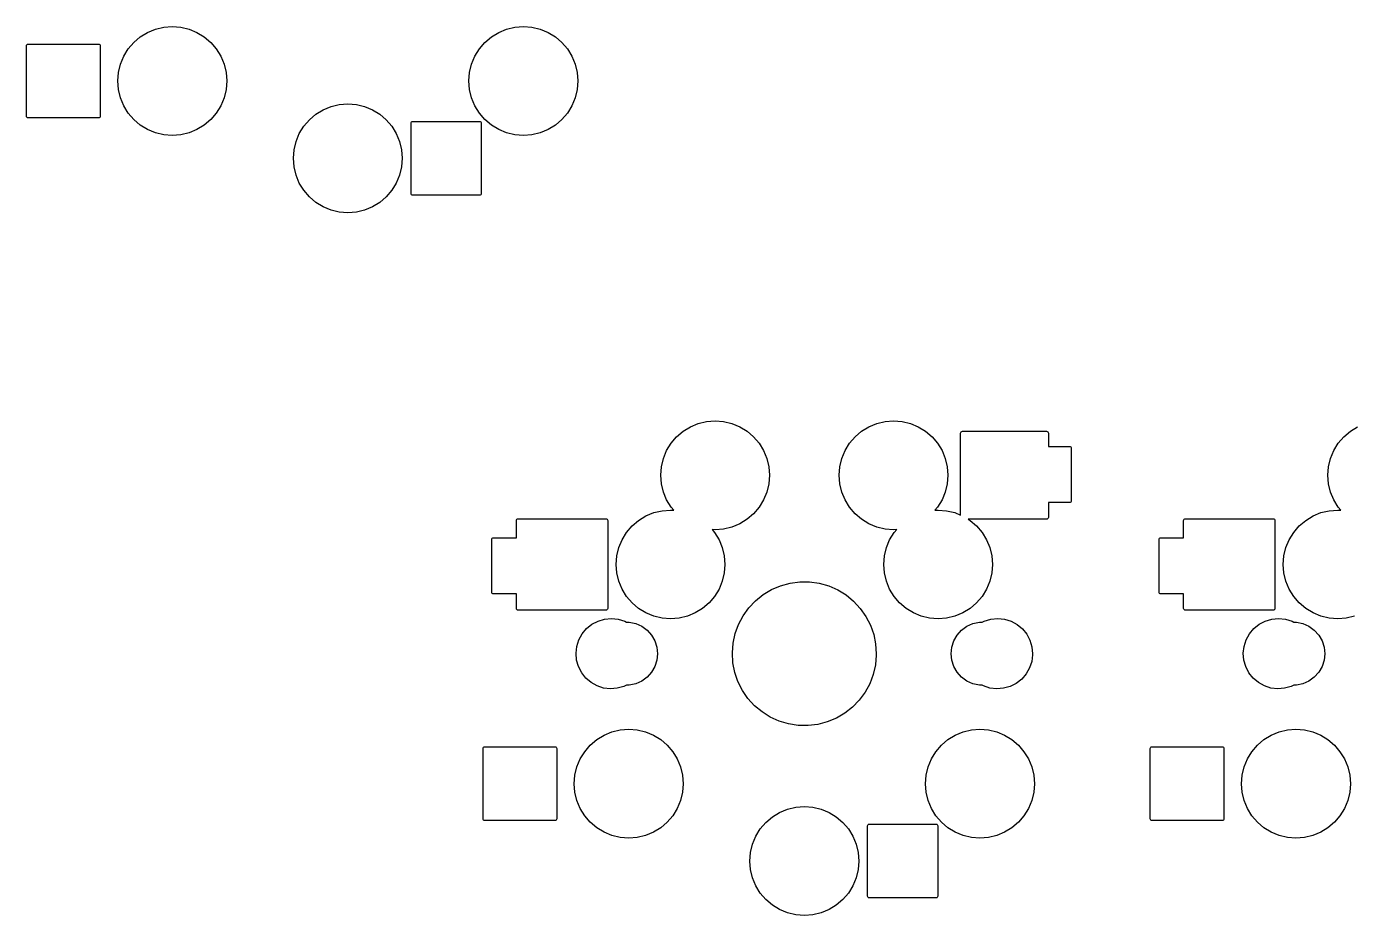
# Model space of a CAD drawing. Extents: x -9 to 141, y -37 to 78.
# Drawn here: x 28.85 to 66.61, y -20.45 to 4.85 of the extents above; entities that cross this region are included whole.
import ezdxf

# ---------------------------------------------------------------- set-up
doc = ezdxf.new("R2010")
doc.units = 0
doc.layers.add('BLACK', color=7, linetype='CONTINUOUS')

msp = doc.modelspace()

# ---------------------------------------------------------------- linework, layer by layer
at = {"layer": 'BLACK', "linetype": 'CONTINUOUS'}
for p, q in [((31.904, 4.39602), (32.0889, 4.55398)), ((32.0889, 4.55398), (32.2963, 4.68106)), ((32.2963, 4.68106), (32.521, 4.77414)), ((32.521, 4.77414), (32.7575, 4.83092)), ((32.7575, 4.83092), (33, 4.85)), ((33, 4.85), (33.2425, 4.83092)), ((33.2425, 4.83092), (33.479, 4.77414)), ((33.479, 4.77414), (33.7037, 4.68106)), ((33.7037, 4.68106), (33.9111, 4.55398)), ((33.9111, 4.55398), (34.096, 4.39602)), ((41.904, 4.39602), (42.0889, 4.55398)), ((42.0889, 4.55398), (42.2963, 4.68106)), ((42.2963, 4.68106), (42.521, 4.77414)), ((42.521, 4.77414), (42.7575, 4.83092)), ((42.7575, 4.83092), (43, 4.85)), ((43, 4.85), (43.2425, 4.83092)), ((43.2425, 4.83092), (43.479, 4.77414)), ((43.479, 4.77414), (43.7037, 4.68106)), ((43.7037, 4.68106), (43.9111, 4.55398)), ((43.9111, 4.55398), (44.096, 4.39602)), ((28.85, 4.3), (28.8538, 4.31913)), ((28.85, 2.3), (28.85, 4.3)), ((28.8538, 4.31913), (28.8646, 4.33535)), ((28.8646, 4.33535), (28.8809, 4.34619)), ((28.8809, 4.34619), (28.9, 4.35)), ((28.9, 4.35), (30.9, 4.35)), ((30.9, 4.35), (30.9191, 4.34619)), ((30.9191, 4.34619), (30.9354, 4.33535)), ((30.9354, 4.33535), (30.9462, 4.31913)), ((30.9462, 4.31913), (30.95, 4.3)), ((30.95, 4.3), (30.95, 2.3)), ((31.6189, 4.00368), (31.746, 4.21107)), ((31.746, 4.21107), (31.904, 4.39602)), ((34.096, 4.39602), (34.254, 4.21107)), ((34.254, 4.21107), (34.3811, 4.00368)), ((41.6189, 4.00368), (41.746, 4.21107)), ((41.746, 4.21107), (41.904, 4.39602)), ((44.096, 4.39602), (44.254, 4.21107)), ((44.254, 4.21107), (44.3811, 4.00368)), ((31.4691, 3.54247), (31.5259, 3.77898)), ((31.5259, 3.77898), (31.6189, 4.00368)), ((34.3811, 4.00368), (34.4741, 3.77898)), ((34.4741, 3.77898), (34.5309, 3.54247)), ((41.4691, 3.54247), (41.5259, 3.77898)), ((41.5259, 3.77898), (41.6189, 4.00368)), ((44.3811, 4.00368), (44.4741, 3.77898)), ((44.4741, 3.77898), (44.5309, 3.54247)), ((31.45, 3.3), (31.4691, 3.54247)), ((34.5309, 3.54247), (34.55, 3.3)), ((41.45, 3.3), (41.4691, 3.54247)), ((44.5309, 3.54247), (44.55, 3.3)), ((31.4691, 3.05753), (31.45, 3.3)), ((31.5259, 2.82102), (31.4691, 3.05753)), ((34.5309, 3.05753), (34.4741, 2.82102)), ((34.55, 3.3), (34.5309, 3.05753)), ((41.4691, 3.05753), (41.45, 3.3)), ((41.5259, 2.82102), (41.4691, 3.05753)), ((44.5309, 3.05753), (44.4741, 2.82102)), ((44.55, 3.3), (44.5309, 3.05753)), ((31.6189, 2.59631), (31.5259, 2.82102)), ((34.4741, 2.82102), (34.3811, 2.59631)), ((37.7575, 2.63092), (38, 2.65)), ((38, 2.65), (38.2425, 2.63092)), ((41.6189, 2.59631), (41.5259, 2.82102)), ((44.4741, 2.82102), (44.3811, 2.59631)), ((28.8538, 2.28087), (28.85, 2.3)), ((28.8646, 2.26464), (28.8538, 2.28087)), ((30.9462, 2.28087), (30.9354, 2.26464)), ((30.95, 2.3), (30.9462, 2.28087)), ((31.746, 2.38893), (31.6189, 2.59631)), ((31.904, 2.20398), (31.746, 2.38893)), ((34.254, 2.38893), (34.096, 2.20398)), ((34.3811, 2.59631), (34.254, 2.38893)), ((36.904, 2.19602), (37.0889, 2.35398)), ((37.0889, 2.35398), (37.2963, 2.48106)), ((37.2963, 2.48106), (37.521, 2.57414)), ((37.521, 2.57414), (37.7575, 2.63092)), ((38.2425, 2.63092), (38.479, 2.57414)), ((38.479, 2.57414), (38.7037, 2.48106)), ((38.7037, 2.48106), (38.9111, 2.35398)), ((38.9111, 2.35398), (39.096, 2.19602)), ((41.746, 2.38893), (41.6189, 2.59631)), ((41.904, 2.20398), (41.746, 2.38893)), ((44.254, 2.38893), (44.096, 2.20398)), ((44.3811, 2.59631), (44.254, 2.38893)), ((28.8809, 2.25381), (28.8646, 2.26464)), ((28.9, 2.25), (28.8809, 2.25381)), ((30.9, 2.25), (28.9, 2.25)), ((30.9191, 2.25381), (30.9, 2.25)), ((30.9354, 2.26464), (30.9191, 2.25381)), ((32.0889, 2.04602), (31.904, 2.20398)), ((32.2963, 1.91894), (32.0889, 2.04602)), ((32.521, 1.82586), (32.2963, 1.91894)), ((33.7037, 1.91894), (33.479, 1.82586)), ((33.9111, 2.04602), (33.7037, 1.91894)), ((34.096, 2.20398), (33.9111, 2.04602)), ((36.6189, 1.80368), (36.746, 2.01107)), ((36.746, 2.01107), (36.904, 2.19602)), ((39.096, 2.19602), (39.254, 2.01107)), ((39.254, 2.01107), (39.3811, 1.80368)), ((39.8, 2.1), (39.8038, 2.11913)), ((39.8, 0.1), (39.8, 2.1)), ((39.8038, 2.11913), (39.8146, 2.13536)), ((39.8146, 2.13536), (39.8309, 2.14619)), ((39.8309, 2.14619), (39.85, 2.15)), ((39.85, 2.15), (41.75, 2.15)), ((41.75, 2.15), (41.7691, 2.14619)), ((41.7691, 2.14619), (41.7854, 2.13536)), ((41.7854, 2.13536), (41.7962, 2.11913)), ((41.7962, 2.11913), (41.8, 2.1)), ((41.8, 2.1), (41.8, 0.1)), ((42.0889, 2.04602), (41.904, 2.20398)), ((42.2963, 1.91894), (42.0889, 2.04602)), ((42.521, 1.82586), (42.2963, 1.91894)), ((43.7037, 1.91894), (43.479, 1.82586)), ((43.9111, 2.04602), (43.7037, 1.91894)), ((44.096, 2.20398), (43.9111, 2.04602)), ((32.7575, 1.76908), (32.521, 1.82586)), ((33, 1.75), (32.7575, 1.76908)), ((33.2425, 1.76908), (33, 1.75)), ((33.479, 1.82586), (33.2425, 1.76908)), ((36.4691, 1.34247), (36.5259, 1.57898)), ((36.5259, 1.57898), (36.6189, 1.80368)), ((39.3811, 1.80368), (39.4741, 1.57898)), ((39.4741, 1.57898), (39.5309, 1.34247)), ((42.7575, 1.76908), (42.521, 1.82586)), ((43, 1.75), (42.7575, 1.76908)), ((43.2425, 1.76908), (43, 1.75)), ((43.479, 1.82586), (43.2425, 1.76908)), ((36.45, 1.1), (36.4691, 1.34247)), ((39.5309, 1.34247), (39.55, 1.1)), ((36.4691, 0.85753), (36.45, 1.1)), ((36.5259, 0.62102), (36.4691, 0.85753)), ((39.5309, 0.85753), (39.4741, 0.62102)), ((39.55, 1.1), (39.5309, 0.85753)), ((36.6189, 0.39631), (36.5259, 0.62102)), ((36.746, 0.18893), (36.6189, 0.39631)), ((39.3811, 0.39631), (39.254, 0.18893)), ((39.4741, 0.62102), (39.3811, 0.39631)), ((36.904, 0.00398), (36.746, 0.18893)), ((37.0889, -0.15398), (36.904, 0.00398)), ((39.096, 0.00398), (38.9111, -0.15398)), ((39.254, 0.18893), (39.096, 0.00398)), ((39.8038, 0.08087), (39.8, 0.1)), ((39.8146, 0.06464), (39.8038, 0.08087)), ((39.8309, 0.05381), (39.8146, 0.06464)), ((39.85, 0.05), (39.8309, 0.05381)), ((41.75, 0.05), (39.85, 0.05)), ((41.7691, 0.05381), (41.75, 0.05)), ((41.7854, 0.06464), (41.7691, 0.05381)), ((41.7962, 0.08087), (41.7854, 0.06464)), ((41.8, 0.1), (41.7962, 0.08087)), ((37.2963, -0.28106), (37.0889, -0.15398)), ((37.521, -0.37414), (37.2963, -0.28106)), ((37.7575, -0.43092), (37.521, -0.37414)), ((38.479, -0.37414), (38.2425, -0.43092)), ((38.7037, -0.28106), (38.479, -0.37414)), ((38.9111, -0.15398), (38.7037, -0.28106)), ((38, -0.45), (37.7575, -0.43092)), ((38.2425, -0.43092), (38, -0.45)), ((47.981, -6.44586), (48.2175, -6.38908)), ((48.2175, -6.38908), (48.46, -6.37)), ((48.46, -6.37), (48.7025, -6.38908)), ((48.7025, -6.38908), (48.939, -6.44586)), ((53.061, -6.44586), (53.2975, -6.38908)), ((53.2975, -6.38908), (53.54, -6.37)), ((53.54, -6.37), (53.7825, -6.38908)), ((53.7825, -6.38908), (54.019, -6.44586)), ((47.364, -6.82398), (47.5489, -6.66602)), ((47.5489, -6.66602), (47.7563, -6.53894)), ((47.7563, -6.53894), (47.981, -6.44586)), ((48.939, -6.44586), (49.1637, -6.53894)), ((49.1637, -6.53894), (49.3711, -6.66602)), ((49.3711, -6.66602), (49.556, -6.82398)), ((52.444, -6.82398), (52.6289, -6.66602)), ((52.6289, -6.66602), (52.8363, -6.53894)), ((52.8363, -6.53894), (53.061, -6.44586)), ((54.019, -6.44586), (54.2437, -6.53894)), ((54.2437, -6.53894), (54.4511, -6.66602)), ((54.4511, -6.66602), (54.636, -6.82398)), ((55.45, -6.72), (55.4538, -6.70087)), ((55.45, -9.05256), (55.45, -6.72)), ((55.4538, -6.70087), (55.4646, -6.68464)), ((55.4646, -6.68464), (55.4809, -6.67381)), ((55.4809, -6.67381), (55.5, -6.67)), ((55.5, -6.67), (57.9, -6.67)), ((57.9, -6.67), (57.9191, -6.67381)), ((57.9191, -6.67381), (57.9354, -6.68464)), ((57.9354, -6.68464), (57.9462, -6.70087)), ((57.9462, -6.70087), (57.95, -6.72)), ((57.95, -6.72), (57.95, -7.1)), ((66.364, -6.82398), (66.5489, -6.66602)), ((66.5489, -6.66602), (66.7563, -6.53894)), ((47.0789, -7.21631), (47.206, -7.00893)), ((47.206, -7.00893), (47.364, -6.82398)), ((49.556, -6.82398), (49.714, -7.00893)), ((49.714, -7.00893), (49.8411, -7.21631)), ((52.1589, -7.21631), (52.286, -7.00893)), ((52.286, -7.00893), (52.444, -6.82398)), ((54.636, -6.82398), (54.794, -7.00893)), ((54.794, -7.00893), (54.9211, -7.21631)), ((57.95, -7.1), (58.55, -7.1)), ((58.55, -7.1), (58.5691, -7.10381)), ((58.5691, -7.10381), (58.5854, -7.11464)), ((58.5854, -7.11464), (58.5962, -7.13087)), ((58.5962, -7.13087), (58.6, -7.15)), ((58.6, -7.15), (58.6, -8.65)), ((66.0789, -7.21631), (66.206, -7.00893)), ((66.206, -7.00893), (66.364, -6.82398)), ((46.9291, -7.67753), (46.9859, -7.44102)), ((46.9859, -7.44102), (47.0789, -7.21631)), ((49.8411, -7.21631), (49.9341, -7.44102)), ((49.9341, -7.44102), (49.9909, -7.67753)), ((52.0091, -7.67753), (52.0659, -7.44102)), ((52.0659, -7.44102), (52.1589, -7.21631)), ((54.9211, -7.21631), (55.0141, -7.44102)), ((55.0141, -7.44102), (55.0709, -7.67753)), ((65.9291, -7.67753), (65.9859, -7.44102)), ((65.9859, -7.44102), (66.0789, -7.21631)), ((46.91, -7.92), (46.9291, -7.67753)), ((46.9291, -8.16247), (46.91, -7.92)), ((49.9909, -7.67753), (50.01, -7.92)), ((50.01, -7.92), (49.9909, -8.16247)), ((51.99, -7.92), (52.0091, -7.67753)), ((52.0091, -8.16247), (51.99, -7.92)), ((55.0709, -7.67753), (55.09, -7.92)), ((55.09, -7.92), (55.0709, -8.16247)), ((65.91, -7.92), (65.9291, -7.67753)), ((65.9291, -8.16247), (65.91, -7.92)), ((46.9859, -8.39898), (46.9291, -8.16247)), ((49.9909, -8.16247), (49.9341, -8.39898)), ((52.0659, -8.39898), (52.0091, -8.16247)), ((55.0709, -8.16247), (55.0141, -8.39898)), ((65.9859, -8.39898), (65.9291, -8.16247)), ((47.0789, -8.62369), (46.9859, -8.39898)), ((47.206, -8.83107), (47.0789, -8.62369)), ((49.8411, -8.62369), (49.714, -8.83107)), ((49.9341, -8.39898), (49.8411, -8.62369)), ((52.1589, -8.62369), (52.0659, -8.39898)), ((52.286, -8.83107), (52.1589, -8.62369)), ((54.9211, -8.62369), (54.794, -8.83107)), ((55.0141, -8.39898), (54.9211, -8.62369)), ((58.5962, -8.66913), (58.5854, -8.68535)), ((58.6, -8.65), (58.5962, -8.66913)), ((66.0789, -8.62369), (65.9859, -8.39898)), ((66.206, -8.83107), (66.0789, -8.62369)), ((46.4863, -9.07894), (46.711, -8.98586)), ((46.711, -8.98586), (46.9475, -8.92908)), ((46.9475, -8.92908), (47.19, -8.91)), ((47.19, -8.91), (47.2794, -8.91704)), ((47.2794, -8.91704), (47.206, -8.83107)), ((49.556, -9.01602), (49.3711, -9.17398)), ((49.714, -8.83107), (49.556, -9.01602)), ((52.444, -9.01602), (52.286, -8.83107)), ((52.6289, -9.17398), (52.444, -9.01602)), ((54.794, -8.83107), (54.7205, -8.91704)), ((54.7205, -8.91704), (54.81, -8.91)), ((54.81, -8.91), (55.0525, -8.92908)), ((55.0525, -8.92908), (55.289, -8.98586)), ((55.289, -8.98586), (55.45, -9.05256)), ((58.55, -8.7), (57.95, -8.7)), ((57.95, -8.7), (57.95, -9.12)), ((58.5691, -8.69619), (58.55, -8.7)), ((58.5854, -8.68535), (58.5691, -8.69619)), ((65.4863, -9.07894), (65.711, -8.98586)), ((65.711, -8.98586), (65.9475, -8.92908)), ((65.9475, -8.92908), (66.19, -8.91)), ((66.19, -8.91), (66.2794, -8.91704)), ((66.2794, -8.91704), (66.206, -8.83107)), ((42.8, -9.21), (42.8038, -9.19087)), ((42.8, -9.7), (42.8, -9.21)), ((42.8038, -9.19087), (42.8146, -9.17464)), ((42.8146, -9.17464), (42.8309, -9.16381)), ((42.8309, -9.16381), (42.85, -9.16)), ((42.85, -9.16), (45.35, -9.16)), ((45.35, -9.16), (45.3691, -9.16381)), ((45.3691, -9.16381), (45.3854, -9.17464)), ((45.3854, -9.17464), (45.3962, -9.19087)), ((45.3962, -9.19087), (45.4, -9.21)), ((45.4, -9.21), (45.4, -11.71)), ((45.936, -9.54893), (46.094, -9.36398)), ((46.094, -9.36398), (46.2789, -9.20602)), ((46.2789, -9.20602), (46.4863, -9.07894)), ((48.939, -9.39414), (48.7025, -9.45092)), ((49.1637, -9.30106), (48.939, -9.39414)), ((49.3711, -9.17398), (49.1637, -9.30106)), ((52.8363, -9.30106), (52.6289, -9.17398)), ((53.061, -9.39414), (52.8363, -9.30106)), ((53.2975, -9.45092), (53.061, -9.39414)), ((57.9, -9.17), (55.6623, -9.17)), ((55.6623, -9.17), (55.7211, -9.20602)), ((55.7211, -9.20602), (55.906, -9.36398)), ((55.906, -9.36398), (56.064, -9.54893)), ((57.9191, -9.16619), (57.9, -9.17)), ((57.9354, -9.15536), (57.9191, -9.16619)), ((57.9462, -9.13913), (57.9354, -9.15536)), ((57.95, -9.12), (57.9462, -9.13913)), ((61.8, -9.21), (61.8038, -9.19087)), ((61.8, -9.7), (61.8, -9.21)), ((61.8038, -9.19087), (61.8146, -9.17464)), ((61.8146, -9.17464), (61.8309, -9.16381)), ((61.8309, -9.16381), (61.85, -9.16)), ((61.85, -9.16), (64.35, -9.16)), ((64.35, -9.16), (64.3691, -9.16381)), ((64.3691, -9.16381), (64.3854, -9.17464)), ((64.3854, -9.17464), (64.3962, -9.19087)), ((64.3962, -9.19087), (64.4, -9.21)), ((64.4, -9.21), (64.4, -11.71)), ((64.936, -9.54893), (65.094, -9.36398)), ((65.094, -9.36398), (65.2789, -9.20602)), ((65.2789, -9.20602), (65.4863, -9.07894)), ((42.1, -9.75), (42.1038, -9.73087)), ((42.1, -11.25), (42.1, -9.75)), ((42.1038, -9.73087), (42.1146, -9.71464)), ((42.1146, -9.71464), (42.1309, -9.70381)), ((42.1309, -9.70381), (42.15, -9.7)), ((42.15, -9.7), (42.8, -9.7)), ((45.7159, -9.98102), (45.8089, -9.75631)), ((45.8089, -9.75631), (45.936, -9.54893)), ((48.46, -9.47), (48.3705, -9.46296)), ((48.3705, -9.46296), (48.444, -9.54893)), ((48.444, -9.54893), (48.5711, -9.75631)), ((48.7025, -9.45092), (48.46, -9.47)), ((48.5711, -9.75631), (48.6641, -9.98102)), ((53.54, -9.47), (53.2975, -9.45092)), ((53.3359, -9.98102), (53.4289, -9.75631)), ((53.4289, -9.75631), (53.556, -9.54893)), ((53.6295, -9.46296), (53.54, -9.47)), ((53.556, -9.54893), (53.6295, -9.46296)), ((56.064, -9.54893), (56.1911, -9.75631)), ((56.1911, -9.75631), (56.2841, -9.98102)), ((61.1, -9.75), (61.1038, -9.73087)), ((61.1, -11.25), (61.1, -9.75)), ((61.1038, -9.73087), (61.1146, -9.71464)), ((61.1146, -9.71464), (61.1309, -9.70381)), ((61.1309, -9.70381), (61.15, -9.7)), ((61.15, -9.7), (61.8, -9.7)), ((64.7159, -9.98102), (64.8089, -9.75631)), ((64.8089, -9.75631), (64.936, -9.54893)), ((45.6591, -10.2175), (45.7159, -9.98102)), ((48.6641, -9.98102), (48.7209, -10.2175)), ((53.2791, -10.2175), (53.3359, -9.98102)), ((56.2841, -9.98102), (56.3409, -10.2175)), ((64.6591, -10.2175), (64.7159, -9.98102)), ((45.64, -10.46), (45.6591, -10.2175)), ((45.6591, -10.7025), (45.64, -10.46)), ((48.7209, -10.2175), (48.74, -10.46)), ((48.74, -10.46), (48.7209, -10.7025)), ((53.26, -10.46), (53.2791, -10.2175)), ((53.2791, -10.7025), (53.26, -10.46)), ((56.3409, -10.2175), (56.36, -10.46)), ((56.36, -10.46), (56.3409, -10.7025)), ((64.64, -10.46), (64.6591, -10.2175)), ((64.6591, -10.7025), (64.64, -10.46)), ((45.7159, -10.939), (45.6591, -10.7025)), ((45.8089, -11.1637), (45.7159, -10.939)), ((48.6641, -10.939), (48.5711, -11.1637)), ((48.7209, -10.7025), (48.6641, -10.939)), ((53.3359, -10.939), (53.2791, -10.7025)), ((53.4289, -11.1637), (53.3359, -10.939)), ((56.2841, -10.939), (56.1911, -11.1637)), ((56.3409, -10.7025), (56.2841, -10.939)), ((64.7159, -10.939), (64.6591, -10.7025)), ((64.8089, -11.1637), (64.7159, -10.939)), ((42.1038, -11.2691), (42.1, -11.25)), ((42.1146, -11.2854), (42.1038, -11.2691)), ((42.1309, -11.2962), (42.1146, -11.2854)), ((42.15, -11.3), (42.1309, -11.2962)), ((42.8, -11.3), (42.15, -11.3)), ((42.8, -11.71), (42.8, -11.3)), ((45.936, -11.3711), (45.8089, -11.1637)), ((48.5711, -11.1637), (48.444, -11.3711)), ((49.6124, -11.491), (49.83, -11.3166)), ((49.83, -11.3166), (50.0693, -11.1734)), ((50.0693, -11.1734), (50.3258, -11.064)), ((50.3258, -11.064), (50.5948, -10.9904)), ((50.5948, -10.9904), (50.8713, -10.954)), ((50.8713, -10.954), (51.1501, -10.9555)), ((51.1501, -10.9555), (51.4262, -10.9948)), ((51.4262, -10.9948), (51.6944, -11.0712)), ((51.6944, -11.0712), (51.9498, -11.1833)), ((51.9498, -11.1833), (52.1875, -11.329)), ((53.556, -11.3711), (53.4289, -11.1637)), ((56.1911, -11.1637), (56.064, -11.3711)), ((61.1038, -11.2691), (61.1, -11.25)), ((61.1146, -11.2854), (61.1038, -11.2691)), ((61.1309, -11.2962), (61.1146, -11.2854)), ((61.15, -11.3), (61.1309, -11.2962)), ((61.8, -11.3), (61.15, -11.3)), ((61.8, -11.71), (61.8, -11.3)), ((64.936, -11.3711), (64.8089, -11.1637)), ((46.094, -11.556), (45.936, -11.3711)), ((46.2789, -11.714), (46.094, -11.556)), ((48.286, -11.556), (48.1011, -11.714)), ((48.444, -11.3711), (48.286, -11.556)), ((49.2577, -11.9197), (49.4204, -11.6933)), ((49.4204, -11.6933), (49.6124, -11.491)), ((52.1875, -11.329), (52.4033, -11.5056)), ((52.4033, -11.5056), (52.5931, -11.7099)), ((53.714, -11.556), (53.556, -11.3711)), ((53.8989, -11.714), (53.714, -11.556)), ((55.906, -11.556), (55.7211, -11.714)), ((56.064, -11.3711), (55.906, -11.556)), ((65.094, -11.556), (64.936, -11.3711)), ((65.2789, -11.714), (65.094, -11.556)), ((42.8038, -11.7291), (42.8, -11.71)), ((42.8146, -11.7454), (42.8038, -11.7291)), ((42.8309, -11.7562), (42.8146, -11.7454)), ((42.85, -11.76), (42.8309, -11.7562)), ((45.35, -11.76), (42.85, -11.76)), ((44.9524, -12.1632), (45.1254, -12.0728)), ((45.1254, -12.0728), (45.3126, -12.0177)), ((45.3126, -12.0177), (45.507, -12)), ((45.3691, -11.7562), (45.35, -11.76)), ((45.3854, -11.7454), (45.3691, -11.7562)), ((45.3962, -11.7291), (45.3854, -11.7454)), ((45.4, -11.71), (45.3962, -11.7291)), ((45.507, -12), (45.7011, -12.0204)), ((45.7011, -12.0204), (45.8875, -12.0781)), ((45.8875, -12.0781), (45.9371, -12.1049)), ((46.4863, -11.8411), (46.2789, -11.714)), ((46.711, -11.9341), (46.4863, -11.8411)), ((46.9475, -11.9909), (46.711, -11.9341)), ((47.19, -12.01), (46.9475, -11.9909)), ((47.4325, -11.9909), (47.19, -12.01)), ((47.669, -11.9341), (47.4325, -11.9909)), ((47.8937, -11.8411), (47.669, -11.9341)), ((48.1011, -11.714), (47.8937, -11.8411)), ((49.1272, -12.1662), (49.2577, -11.9197)), ((52.5931, -11.7099), (52.7535, -11.938)), ((52.7535, -11.938), (52.8814, -12.1858)), ((54.1063, -11.8411), (53.8989, -11.714)), ((54.331, -11.9341), (54.1063, -11.8411)), ((54.5675, -11.9909), (54.331, -11.9341)), ((54.81, -12.01), (54.5675, -11.9909)), ((55.0525, -11.9909), (54.81, -12.01)), ((55.289, -11.9341), (55.0525, -11.9909)), ((55.5137, -11.8411), (55.289, -11.9341)), ((55.7211, -11.714), (55.5137, -11.8411)), ((56.064, -12.1049), (56.1254, -12.0728)), ((56.1254, -12.0728), (56.3126, -12.0177)), ((56.3126, -12.0177), (56.507, -12)), ((56.507, -12), (56.7011, -12.0204)), ((56.7011, -12.0204), (56.8875, -12.0781)), ((56.8875, -12.0781), (57.0592, -12.171)), ((61.8038, -11.7291), (61.8, -11.71)), ((61.8146, -11.7454), (61.8038, -11.7291)), ((61.8309, -11.7562), (61.8146, -11.7454)), ((61.85, -11.76), (61.8309, -11.7562)), ((64.35, -11.76), (61.85, -11.76)), ((63.9524, -12.1632), (64.1254, -12.0728)), ((64.1254, -12.0728), (64.3126, -12.0177)), ((64.3126, -12.0177), (64.507, -12)), ((64.3691, -11.7562), (64.35, -11.76)), ((64.3854, -11.7454), (64.3691, -11.7562)), ((64.3962, -11.7291), (64.3854, -11.7454)), ((64.4, -11.71), (64.3962, -11.7291)), ((64.507, -12), (64.7011, -12.0204)), ((64.7011, -12.0204), (64.8875, -12.0781)), ((64.8875, -12.0781), (64.9371, -12.1049)), ((65.4863, -11.8411), (65.2789, -11.714)), ((65.711, -11.9341), (65.4863, -11.8411)), ((65.9475, -11.9909), (65.711, -11.9341)), ((66.19, -12.01), (65.9475, -11.9909)), ((66.4325, -11.9909), (66.19, -12.01)), ((66.669, -11.9341), (66.4325, -11.9909)), ((44.5809, -12.6061), (44.6749, -12.435)), ((44.6749, -12.435), (44.8003, -12.2855)), ((44.8003, -12.2855), (44.9524, -12.1632)), ((45.9371, -12.1049), (46.0141, -12.1049)), ((46.0141, -12.1049), (46.1981, -12.144)), ((46.1981, -12.144), (46.37, -12.2206)), ((46.37, -12.2206), (46.5222, -12.3312)), ((46.5222, -12.3312), (46.6481, -12.471)), ((48.972, -12.7005), (49.0314, -12.4281)), ((49.0314, -12.4281), (49.1272, -12.1662)), ((52.8814, -12.1858), (52.9745, -12.4487)), ((52.9745, -12.4487), (53.031, -12.7218)), ((55.3519, -12.471), (55.4778, -12.3312)), ((55.4778, -12.3312), (55.63, -12.2206)), ((55.63, -12.2206), (55.8019, -12.144)), ((55.8019, -12.144), (55.9859, -12.1049)), ((55.9859, -12.1049), (56.064, -12.1049)), ((57.0592, -12.171), (57.2096, -12.2954)), ((57.2096, -12.2954), (57.3329, -12.4466)), ((57.3329, -12.4466), (57.4245, -12.6189)), ((63.5809, -12.6061), (63.6749, -12.435)), ((63.6749, -12.435), (63.8003, -12.2855)), ((63.8003, -12.2855), (63.9524, -12.1632)), ((64.9371, -12.1049), (65.0141, -12.1049)), ((65.0141, -12.1049), (65.1981, -12.144)), ((65.1981, -12.144), (65.37, -12.2206)), ((65.37, -12.2206), (65.5222, -12.3312)), ((65.5222, -12.3312), (65.6481, -12.471)), ((44.5001, -12.986), (44.5219, -12.7921)), ((44.5219, -12.7921), (44.5809, -12.6061)), ((46.6481, -12.471), (46.7422, -12.6339)), ((46.7422, -12.6339), (46.8003, -12.8129)), ((46.8003, -12.8129), (46.82, -13)), ((48.9501, -12.9785), (48.972, -12.7005)), ((53.031, -12.7218), (53.05, -13)), ((55.18, -13), (55.1997, -12.8129)), ((55.1997, -12.8129), (55.2578, -12.6339)), ((55.2578, -12.6339), (55.3519, -12.471)), ((57.4245, -12.6189), (57.481, -12.8058)), ((57.481, -12.8058), (57.5, -13)), ((63.5001, -12.986), (63.5219, -12.7921)), ((63.5219, -12.7921), (63.5809, -12.6061)), ((65.6481, -12.471), (65.7422, -12.6339)), ((65.7422, -12.6339), (65.8003, -12.8129)), ((65.8003, -12.8129), (65.82, -13)), ((44.5164, -13.1805), (44.5001, -12.986)), ((44.5702, -13.3681), (44.5164, -13.1805)), ((46.8003, -13.1871), (46.7422, -13.3661)), ((46.82, -13), (46.8003, -13.1871)), ((48.9662, -13.2569), (48.9501, -12.9785)), ((53.0495, -13.0429), (53.0248, -13.3207)), ((53.05, -13), (53.0495, -13.0429)), ((55.1997, -13.1871), (55.18, -13)), ((55.2578, -13.3661), (55.1997, -13.1871)), ((57.4996, -13.0279), (57.4751, -13.2215)), ((57.5, -13), (57.4996, -13.0279)), ((63.5164, -13.1805), (63.5001, -12.986)), ((63.5702, -13.3681), (63.5164, -13.1805)), ((65.8003, -13.1871), (65.7422, -13.3661)), ((65.82, -13), (65.8003, -13.1871)), ((44.6594, -13.5417), (44.5702, -13.3681)), ((44.7807, -13.6947), (44.6594, -13.5417)), ((46.6481, -13.529), (46.5222, -13.6688)), ((46.7422, -13.3661), (46.6481, -13.529)), ((49.0199, -13.5306), (48.9662, -13.2569)), ((49.1102, -13.7944), (49.0199, -13.5306)), ((52.9625, -13.5925), (52.8639, -13.8534)), ((53.0248, -13.3207), (52.9625, -13.5925)), ((55.3519, -13.529), (55.2578, -13.3661)), ((55.4778, -13.6688), (55.3519, -13.529)), ((57.3171, -13.5764), (57.1896, -13.7242)), ((57.4135, -13.4067), (57.3171, -13.5764)), ((57.4751, -13.2215), (57.4135, -13.4067)), ((63.6594, -13.5417), (63.5702, -13.3681)), ((63.7807, -13.6947), (63.6594, -13.5417)), ((65.6481, -13.529), (65.5222, -13.6688)), ((65.7422, -13.3661), (65.6481, -13.529)), ((44.9293, -13.8211), (44.7807, -13.6947)), ((45.0997, -13.9164), (44.9293, -13.8211)), ((45.2853, -13.9767), (45.0997, -13.9164)), ((45.8616, -13.9323), (45.6736, -13.9848)), ((45.9354, -13.8951), (45.8616, -13.9323)), ((46.0141, -13.8951), (45.9354, -13.8951)), ((46.1981, -13.856), (46.0141, -13.8951)), ((46.37, -13.7794), (46.1981, -13.856)), ((46.5222, -13.6688), (46.37, -13.7794)), ((49.2355, -14.0435), (49.1102, -13.7944)), ((52.8639, -13.8534), (52.7309, -14.0984)), ((55.63, -13.7794), (55.4778, -13.6688)), ((55.8019, -13.856), (55.63, -13.7794)), ((55.9859, -13.8951), (55.8019, -13.856)), ((56.0616, -13.8951), (55.9859, -13.8951)), ((56.0997, -13.9164), (56.0616, -13.8951)), ((56.2853, -13.9767), (56.0997, -13.9164)), ((56.8616, -13.9323), (56.6736, -13.9848)), ((57.0358, -13.8443), (56.8616, -13.9323)), ((57.1896, -13.7242), (57.0358, -13.8443)), ((63.9293, -13.8211), (63.7807, -13.6947)), ((64.0997, -13.9164), (63.9293, -13.8211)), ((64.2853, -13.9767), (64.0997, -13.9164)), ((64.8616, -13.9323), (64.6736, -13.9848)), ((64.9354, -13.8951), (64.8616, -13.9323)), ((65.0141, -13.8951), (64.9354, -13.8951)), ((65.1981, -13.856), (65.0141, -13.8951)), ((65.37, -13.7794), (65.1981, -13.856)), ((65.5222, -13.6688), (65.37, -13.7794)), ((45.4791, -13.9998), (45.2853, -13.9767)), ((45.6736, -13.9848), (45.4791, -13.9998)), ((49.3934, -14.2734), (49.2355, -14.0435)), ((49.5811, -14.4796), (49.3934, -14.2734)), ((52.5658, -14.3232), (52.3717, -14.5234)), ((52.7309, -14.0984), (52.5658, -14.3232)), ((56.4791, -13.9998), (56.2853, -13.9767)), ((56.6736, -13.9848), (56.4791, -13.9998)), ((64.4791, -13.9998), (64.2853, -13.9767)), ((64.6736, -13.9848), (64.4791, -13.9998)), ((49.795, -14.6585), (49.5811, -14.4796)), ((50.0313, -14.8067), (49.795, -14.6585)), ((52.1523, -14.6955), (51.9115, -14.8362)), ((52.3717, -14.5234), (52.1523, -14.6955)), ((50.2854, -14.9214), (50.0313, -14.8067)), ((50.5528, -15.0006), (50.2854, -14.9214)), ((50.8285, -15.0428), (50.5528, -15.0006)), ((51.1073, -15.0472), (50.8285, -15.0428)), ((51.3841, -15.0137), (51.1073, -15.0472)), ((51.6539, -14.9429), (51.3841, -15.0137)), ((51.9115, -14.8362), (51.6539, -14.9429)), ((44.904, -15.604), (45.0889, -15.446)), ((45.0889, -15.446), (45.2963, -15.3189)), ((45.2963, -15.3189), (45.521, -15.2259)), ((45.521, -15.2259), (45.7575, -15.1691)), ((45.7575, -15.1691), (46, -15.15)), ((46, -15.15), (46.2425, -15.1691)), ((46.2425, -15.1691), (46.479, -15.2259)), ((46.479, -15.2259), (46.7037, -15.3189)), ((46.7037, -15.3189), (46.9111, -15.446)), ((46.9111, -15.446), (47.096, -15.604)), ((54.904, -15.604), (55.0889, -15.446)), ((55.0889, -15.446), (55.2963, -15.3189)), ((55.2963, -15.3189), (55.521, -15.2259)), ((55.521, -15.2259), (55.7575, -15.1691)), ((55.7575, -15.1691), (56, -15.15)), ((56, -15.15), (56.2425, -15.1691)), ((56.2425, -15.1691), (56.479, -15.2259)), ((56.479, -15.2259), (56.7037, -15.3189)), ((56.7037, -15.3189), (56.9111, -15.446)), ((56.9111, -15.446), (57.096, -15.604)), ((63.904, -15.604), (64.0889, -15.446)), ((64.0889, -15.446), (64.2963, -15.3189)), ((64.2963, -15.3189), (64.521, -15.2259)), ((64.521, -15.2259), (64.7575, -15.1691)), ((64.7575, -15.1691), (65, -15.15)), ((65, -15.15), (65.2425, -15.1691)), ((65.2425, -15.1691), (65.479, -15.2259)), ((65.479, -15.2259), (65.7037, -15.3189)), ((65.7037, -15.3189), (65.9111, -15.446)), ((65.9111, -15.446), (66.096, -15.604)), ((41.85, -15.7), (41.8538, -15.6809)), ((41.85, -17.7), (41.85, -15.7)), ((41.8538, -15.6809), (41.8646, -15.6646)), ((41.8646, -15.6646), (41.8809, -15.6538)), ((41.8809, -15.6538), (41.9, -15.65)), ((41.9, -15.65), (43.9, -15.65)), ((43.9, -15.65), (43.9191, -15.6538)), ((43.9191, -15.6538), (43.9354, -15.6646)), ((43.9354, -15.6646), (43.9462, -15.6809)), ((43.9462, -15.6809), (43.95, -15.7)), ((43.95, -15.7), (43.95, -17.7)), ((44.6189, -15.9963), (44.746, -15.7889)), ((44.746, -15.7889), (44.904, -15.604)), ((47.096, -15.604), (47.254, -15.7889)), ((47.254, -15.7889), (47.3811, -15.9963)), ((54.6189, -15.9963), (54.746, -15.7889)), ((54.746, -15.7889), (54.904, -15.604)), ((57.096, -15.604), (57.254, -15.7889)), ((57.254, -15.7889), (57.3811, -15.9963)), ((60.85, -15.7), (60.8538, -15.6809)), ((60.85, -17.7), (60.85, -15.7)), ((60.8538, -15.6809), (60.8646, -15.6646)), ((60.8646, -15.6646), (60.8809, -15.6538)), ((60.8809, -15.6538), (60.9, -15.65)), ((60.9, -15.65), (62.9, -15.65)), ((62.9, -15.65), (62.9191, -15.6538)), ((62.9191, -15.6538), (62.9354, -15.6646)), ((62.9354, -15.6646), (62.9462, -15.6809)), ((62.9462, -15.6809), (62.95, -15.7)), ((62.95, -15.7), (62.95, -17.7)), ((63.6189, -15.9963), (63.746, -15.7889)), ((63.746, -15.7889), (63.904, -15.604)), ((66.096, -15.604), (66.254, -15.7889)), ((66.254, -15.7889), (66.3811, -15.9963)), ((44.4691, -16.4575), (44.5259, -16.221)), ((44.5259, -16.221), (44.6189, -15.9963)), ((47.3811, -15.9963), (47.4741, -16.221)), ((47.4741, -16.221), (47.5309, -16.4575)), ((54.4691, -16.4575), (54.5259, -16.221)), ((54.5259, -16.221), (54.6189, -15.9963)), ((57.3811, -15.9963), (57.4741, -16.221)), ((57.4741, -16.221), (57.5309, -16.4575)), ((63.4691, -16.4575), (63.5259, -16.221)), ((63.5259, -16.221), (63.6189, -15.9963)), ((66.3811, -15.9963), (66.4741, -16.221)), ((66.4741, -16.221), (66.5309, -16.4575)), ((44.45, -16.7), (44.4691, -16.4575)), ((47.5309, -16.4575), (47.55, -16.7)), ((54.45, -16.7), (54.4691, -16.4575)), ((57.5309, -16.4575), (57.55, -16.7)), ((63.45, -16.7), (63.4691, -16.4575)), ((66.5309, -16.4575), (66.55, -16.7)), ((44.4691, -16.9425), (44.45, -16.7)), ((44.5259, -17.179), (44.4691, -16.9425)), ((47.5309, -16.9425), (47.4741, -17.179)), ((47.55, -16.7), (47.5309, -16.9425)), ((54.4691, -16.9425), (54.45, -16.7)), ((54.5259, -17.179), (54.4691, -16.9425)), ((57.5309, -16.9425), (57.4741, -17.179)), ((57.55, -16.7), (57.5309, -16.9425)), ((63.4691, -16.9425), (63.45, -16.7)), ((63.5259, -17.179), (63.4691, -16.9425)), ((66.5309, -16.9425), (66.4741, -17.179)), ((66.55, -16.7), (66.5309, -16.9425)), ((44.6189, -17.4037), (44.5259, -17.179)), ((47.4741, -17.179), (47.3811, -17.4037)), ((50.521, -17.4259), (50.7575, -17.3691)), ((50.7575, -17.3691), (51, -17.35)), ((51, -17.35), (51.2425, -17.3691)), ((51.2425, -17.3691), (51.479, -17.4259)), ((54.6189, -17.4037), (54.5259, -17.179)), ((57.4741, -17.179), (57.3811, -17.4037)), ((63.6189, -17.4037), (63.5259, -17.179)), ((66.4741, -17.179), (66.3811, -17.4037)), ((41.8538, -17.7191), (41.85, -17.7)), ((41.8646, -17.7354), (41.8538, -17.7191)), ((41.8809, -17.7462), (41.8646, -17.7354)), ((41.9, -17.75), (41.8809, -17.7462)), ((43.9191, -17.7462), (43.9, -17.75)), ((43.9354, -17.7354), (43.9191, -17.7462)), ((43.9462, -17.7191), (43.9354, -17.7354)), ((43.95, -17.7), (43.9462, -17.7191)), ((44.746, -17.6111), (44.6189, -17.4037)), ((44.904, -17.796), (44.746, -17.6111)), ((47.254, -17.6111), (47.096, -17.796)), ((47.3811, -17.4037), (47.254, -17.6111)), ((49.904, -17.804), (50.0889, -17.646)), ((50.0889, -17.646), (50.2963, -17.5189)), ((50.2963, -17.5189), (50.521, -17.4259)), ((51.479, -17.4259), (51.7037, -17.5189)), ((51.7037, -17.5189), (51.9111, -17.646)), ((51.9111, -17.646), (52.096, -17.804)), ((54.746, -17.6111), (54.6189, -17.4037)), ((54.904, -17.796), (54.746, -17.6111)), ((57.254, -17.6111), (57.096, -17.796)), ((57.3811, -17.4037), (57.254, -17.6111)), ((60.8538, -17.7191), (60.85, -17.7)), ((60.8646, -17.7354), (60.8538, -17.7191)), ((60.8809, -17.7462), (60.8646, -17.7354)), ((60.9, -17.75), (60.8809, -17.7462)), ((62.9191, -17.7462), (62.9, -17.75)), ((62.9354, -17.7354), (62.9191, -17.7462)), ((62.9462, -17.7191), (62.9354, -17.7354)), ((62.95, -17.7), (62.9462, -17.7191)), ((63.746, -17.6111), (63.6189, -17.4037)), ((63.904, -17.796), (63.746, -17.6111)), ((66.254, -17.6111), (66.096, -17.796)), ((66.3811, -17.4037), (66.254, -17.6111)), ((43.9, -17.75), (41.9, -17.75)), ((45.0889, -17.954), (44.904, -17.796)), ((45.2963, -18.0811), (45.0889, -17.954)), ((45.521, -18.1741), (45.2963, -18.0811)), ((46.7037, -18.0811), (46.479, -18.1741)), ((46.9111, -17.954), (46.7037, -18.0811)), ((47.096, -17.796), (46.9111, -17.954)), ((49.6189, -18.1963), (49.746, -17.9889)), ((49.746, -17.9889), (49.904, -17.804)), ((52.096, -17.804), (52.254, -17.9889)), ((52.254, -17.9889), (52.3811, -18.1963)), ((52.8, -17.9), (52.8038, -17.8809)), ((52.8, -19.9), (52.8, -17.9)), ((52.8038, -17.8809), (52.8146, -17.8646)), ((52.8146, -17.8646), (52.8309, -17.8538)), ((52.8309, -17.8538), (52.85, -17.85)), ((52.85, -17.85), (54.75, -17.85)), ((54.75, -17.85), (54.7691, -17.8538)), ((54.7691, -17.8538), (54.7854, -17.8646)), ((54.7854, -17.8646), (54.7962, -17.8809)), ((54.7962, -17.8809), (54.8, -17.9)), ((54.8, -17.9), (54.8, -19.9)), ((55.0889, -17.954), (54.904, -17.796)), ((55.2963, -18.0811), (55.0889, -17.954)), ((55.521, -18.1741), (55.2963, -18.0811)), ((56.7037, -18.0811), (56.479, -18.1741)), ((56.9111, -17.954), (56.7037, -18.0811)), ((57.096, -17.796), (56.9111, -17.954)), ((62.9, -17.75), (60.9, -17.75)), ((64.0889, -17.954), (63.904, -17.796)), ((64.2963, -18.0811), (64.0889, -17.954)), ((64.521, -18.1741), (64.2963, -18.0811)), ((65.7037, -18.0811), (65.479, -18.1741)), ((65.9111, -17.954), (65.7037, -18.0811)), ((66.096, -17.796), (65.9111, -17.954)), ((45.7575, -18.2309), (45.521, -18.1741)), ((46, -18.25), (45.7575, -18.2309)), ((46.2425, -18.2309), (46, -18.25)), ((46.479, -18.1741), (46.2425, -18.2309)), ((49.4691, -18.6575), (49.5259, -18.421)), ((49.5259, -18.421), (49.6189, -18.1963)), ((52.3811, -18.1963), (52.4741, -18.421)), ((52.4741, -18.421), (52.5309, -18.6575)), ((55.7575, -18.2309), (55.521, -18.1741)), ((56, -18.25), (55.7575, -18.2309)), ((56.2425, -18.2309), (56, -18.25)), ((56.479, -18.1741), (56.2425, -18.2309)), ((64.7575, -18.2309), (64.521, -18.1741)), ((65, -18.25), (64.7575, -18.2309)), ((65.2425, -18.2309), (65, -18.25)), ((65.479, -18.1741), (65.2425, -18.2309)), ((49.45, -18.9), (49.4691, -18.6575)), ((52.5309, -18.6575), (52.55, -18.9)), ((49.4691, -19.1425), (49.45, -18.9)), ((49.5259, -19.379), (49.4691, -19.1425)), ((52.5309, -19.1425), (52.4741, -19.379)), ((52.55, -18.9), (52.5309, -19.1425)), ((49.6189, -19.6037), (49.5259, -19.379)), ((49.746, -19.8111), (49.6189, -19.6037)), ((52.3811, -19.6037), (52.254, -19.8111)), ((52.4741, -19.379), (52.3811, -19.6037)), ((49.904, -19.996), (49.746, -19.8111)), ((50.0889, -20.154), (49.904, -19.996)), ((52.096, -19.996), (51.9111, -20.154)), ((52.254, -19.8111), (52.096, -19.996)), ((52.8038, -19.9191), (52.8, -19.9)), ((52.8146, -19.9354), (52.8038, -19.9191)), ((52.8309, -19.9462), (52.8146, -19.9354)), ((52.85, -19.95), (52.8309, -19.9462)), ((54.75, -19.95), (52.85, -19.95)), ((54.7691, -19.9462), (54.75, -19.95)), ((54.7854, -19.9354), (54.7691, -19.9462)), ((54.7962, -19.9191), (54.7854, -19.9354)), ((54.8, -19.9), (54.7962, -19.9191)), ((50.2963, -20.2811), (50.0889, -20.154)), ((50.521, -20.3741), (50.2963, -20.2811)), ((50.7575, -20.4309), (50.521, -20.3741)), ((51.479, -20.3741), (51.2425, -20.4309)), ((51.7037, -20.2811), (51.479, -20.3741)), ((51.9111, -20.154), (51.7037, -20.2811)), ((51, -20.45), (50.7575, -20.4309)), ((51.2425, -20.4309), (51, -20.45))]:
    msp.add_line(p, q, dxfattribs=at)

doc.saveas('drawing.dxf')
